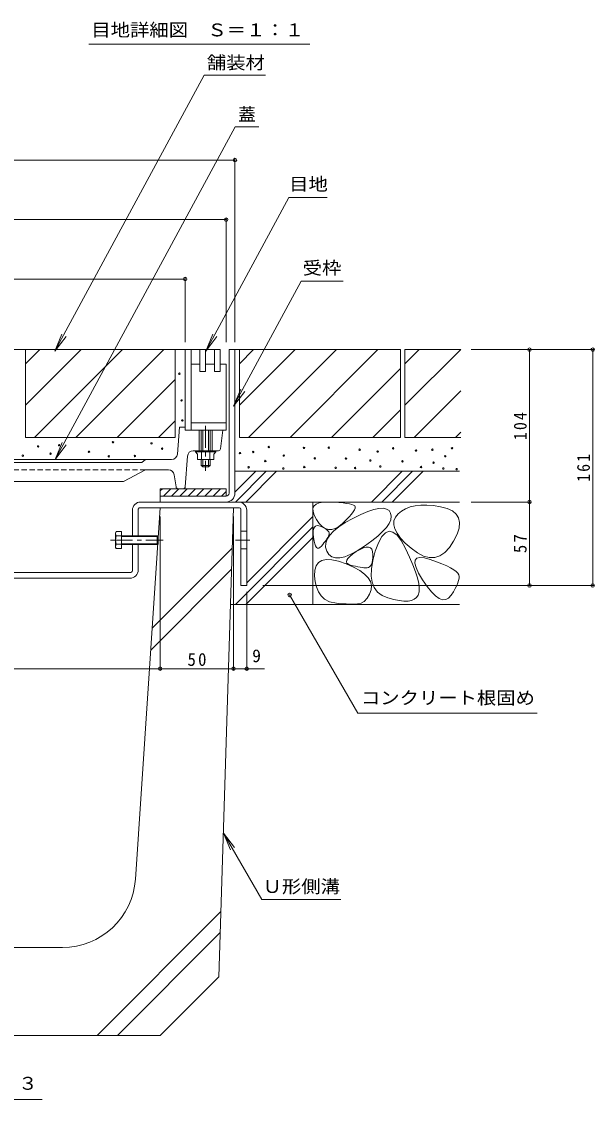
# Model space of a CAD drawing. Units: millimetres, scale not verified. Extents: x -1172 to 1153, y -824 to 816.
# Drawn here: x 749 to 1140, y -751 to -15 of the extents above; entities that cross this region are included whole.
import ezdxf
from ezdxf.enums import TextEntityAlignment as Align

# ---------------------------------------------------------------- set-up
doc = ezdxf.new("R2010")
doc.units = ezdxf.units.MM
doc.header["$LTSCALE"] = 3
doc.header["$PDMODE"] = 32
doc.header["$PDSIZE"] = 2.4
doc.linetypes.add('CHAIN1', pattern=[8, 5, -1, 1, -1])
doc.linetypes.add('DASHED1', pattern=[1.8, 1.2, -0.6])
for name, color, linetype, lineweight in [('4-1', 2, 'Continuous', 9), ('4-2', 3, 'Continuous', 9), ('4-4', 7, 'Continuous', 9), ('4-5', 7, 'Continuous', 9), ('4-8', 3, 'Continuous', 9), ('4-A', 2, 'Continuous', 9), ('4-E', 2, 'Continuous', 9), ('4-F', 6, 'Continuous', 9), ('F-5_F-5ﾚｲﾔ', 2, 'Continuous', 9)]:
    doc.layers.add(name, color=color, linetype=linetype, lineweight=lineweight)
doc.styles.add('ＭＳ ゴシック', font='')
doc.styles.get('ＭＳ ゴシック').set_extended_font_data('MS Gothic')

msp = doc.modelspace()

# ---------------------------------------------------------------- linework, layer by layer
at = {"layer": '4-1'}
for p, q in [((894.257, -238.989), (890.257, -238.989)), ((890.257, -336.989), (890.257, -238.989)), ((894.257, -336.989), (894.257, -238.989)), ((843.257, -333.989), (888.257, -333.989)), ((843.257, -333.989), (843.257, -342.989)), ((844.724, -333.989), (843.257, -335.456)), ((850.381, -333.989), (845.381, -338.989)), ((856.038, -333.989), (851.038, -338.989)), ((861.695, -333.989), (856.695, -338.989)), ((867.352, -333.989), (862.352, -338.989)), ((873.009, -333.989), (868.009, -338.989)), ((878.666, -333.989), (873.666, -338.989)), ((884.323, -333.989), (879.323, -338.989)), ((888.257, -335.711), (884.979, -338.989)), ((888.257, -333.989), (888.257, -338.989)), ((888.257, -338.989), (843.257, -338.989)), ((888.288, -342.989), (843.257, -342.989))]:
    msp.add_line(p, q, dxfattribs=at)
for radius in [2, 6]:
    msp.add_arc((888.257, -336.989), radius, 270, 0, dxfattribs=at)
at = {"layer": '4-2'}
for p, q in [((502.257, -238.989), (884.257, -238.989)), ((860.257, -293.989), (860.257, -238.989)), ((864.257, -293.989), (864.257, -238.989)), ((870.257, -253.989), (870.257, -238.989)), ((874.257, -253.989), (874.257, -238.989)), ((880.257, -253.989), (880.257, -238.989)), ((884.257, -253.989), (884.257, -238.989)), ((864.257, -248.989), (870.257, -248.989)), ((874.257, -248.989), (880.257, -248.989)), ((884.257, -248.989), (888.257, -248.989)), ((888.257, -248.989), (888.257, -288.989)), ((870.257, -253.989), (874.257, -253.989)), ((880.257, -253.989), (884.257, -253.989)), ((855.015, -310.288), (856.388, -291.989)), ((860.257, -291.989), (856.388, -291.989)), ((864.257, -288.989), (888.257, -288.989)), ((869.757, -293.989), (869.757, -307.989)), ((871.257, -293.989), (871.257, -307.989)), ((872.257, -307.989), (872.257, -293.989)), ((876.257, -307.989), (876.257, -293.989)), ((877.257, -293.989), (877.257, -307.989)), ((878.757, -293.989), (878.757, -307.989)), ((884.422, -306.675), (886.007, -293.989)), ((882.933, -307.989), (865.839, -307.989)), ((867.257, -307.989), (867.257, -308.789)), ((867.257, -308.789), (881.257, -308.789)), ((867.257, -308.789), (868.732, -310.389)), ((871.495, -308.789), (871.495, -313.989)), ((877.02, -308.789), (877.02, -313.989)), ((881.257, -308.789), (879.782, -310.389)), ((881.257, -307.989), (881.257, -308.789)), ((851.027, -313.989), (535.488, -313.989)), ((830.407, -315.989), (556.108, -315.989)), ((831.031, -315.77), (832.983, -314.208)), ((860.357, -332.596), (861.849, -311.704)), ((871.257, -313.989), (871.257, -317.989)), ((872.257, -313.989), (872.257, -318.989)), ((876.257, -318.989), (876.257, -313.989)), ((877.257, -313.989), (877.257, -317.989)), ((879.782, -310.389), (879.782, -313.989)), ((833.257, -320.989), (818.257, -328.989)), ((833.257, -320.989), (848.826, -320.989)), ((871.257, -317.989), (877.257, -317.989)), ((871.257, -317.989), (872.257, -318.989)), ((872.257, -318.989), (876.257, -318.989)), ((876.257, -318.989), (877.257, -317.989)), ((818.257, -328.989), (568.257, -328.989)), ((852.779, -324.38), (854.062, -332.717)), ((855.544, -333.989), (858.861, -333.989))]:
    msp.add_line(p, q, dxfattribs=at)
at = {"layer": '4-2', "linetype": 'CHAIN1'}
msp.add_line((874.257, -290.989), (874.257, -321.782), dxfattribs=at)
at = {"layer": '4-2', "linetype": 'DASHED1'}
msp.add_line((833.257, -320.989), (553.257, -320.989), dxfattribs=at)
at = {"layer": '4-2'}
for points in [[(860.257, -293.989), (888.257, -293.989), (888.257, -288.989)], [(868.732, -310.389), (868.732, -313.989), (879.782, -313.989)]]:
    msp.add_lwpolyline(points, dxfattribs=at)
for centre, radius, start, end in [((865.839, -311.989), 4, 90, 175.91417), ((882.933, -306.489), 1.5, 270, 352.87332), ((830.407, -314.989), 1, 270, 308.66106), ((833.608, -314.989), 1, 90, 128.66106), ((851.027, -309.989), 4, 270, 355.71117), ((848.826, -324.989), 4, 8.746, 90), ((855.544, -332.489), 1.5, 188.74637, 270), ((858.861, -332.489), 1.5, 270, 355.9142)]:
    msp.add_arc(centre, radius, start, end, dxfattribs=at)
at = {"layer": '4-4'}
for p, q in [((492.257, -109.63), (894.257, -109.63)), ((894.257, -108.73), (894.257, -233.989)), ((888.257, -150.267), (498.257, -150.267)), ((888.257, -149.367), (888.257, -233.989)), ((526.257, -190.85), (860.257, -190.85)), ((860.257, -189.95), (860.257, -233.989)), ((1139.268, -238.989), (1055.53, -238.989)), ((1095.221, -238.989), (1095.221, -342.989)), ((1138.368, -238.989), (1138.368, -399.989)), ((1096.121, -342.989), (1055.53, -342.989)), ((1095.221, -342.989), (1095.221, -399.989)), ((843.257, -457.664), (843.257, -352.989)), ((893.257, -457.664), (893.257, -352.989)), ((902.257, -457.664), (902.257, -404.283)), ((1139.268, -399.989), (913.257, -399.989)), ((902.257, -456.764), (893.257, -456.764)), ((902.257, -456.764), (914.392, -456.764))]:
    msp.add_line(p, q, dxfattribs=at)
msp.add_lwpolyline([(893.257, -456.764), (843.257, -456.764), (543.257, -456.764), (493.257, -456.764)], dxfattribs=at)
for p in [(894.257, -109.63), (888.257, -150.267), (860.257, -190.85), (1095.221, -238.989), (1138.368, -238.989), (1095.221, -342.989), (1095.221, -399.989), (1138.368, -399.989), (843.257, -456.764), (893.257, -456.764), (902.257, -456.764)]:
    msp.add_point(p, dxfattribs=at)
at = {"layer": '4-5'}
for p, q in [((771.429, -239.959), (873.211, -51.804)), ((915.135, -51.804), (873.211, -51.804)), ((771.507, -313.989), (894.377, -86.849)), ((910.601, -86.849), (894.377, -86.849)), ((874.305, -240.035), (931.085, -135.069)), ((957.086, -135.069), (931.085, -135.069)), ((893.369, -277.567), (939.485, -192.316)), ((968.083, -192.316), (939.485, -192.316)), ((771.429, -239.959), (776.213, -228.411)), ((771.429, -239.959), (779.038, -230.042)), ((874.305, -240.035), (879.088, -228.487)), ((874.305, -240.035), (881.914, -230.118)), ((893.369, -277.567), (898.153, -266.019)), ((893.369, -277.567), (900.979, -267.65)), ((771.507, -313.989), (776.291, -302.44)), ((771.507, -313.989), (779.117, -304.072)), ((931.532, -406.431), (978.133, -487.145)), ((978.133, -487.145), (1100.507, -487.145)), ((886.322, -568.907), (893.932, -578.824)), ((886.322, -568.907), (891.106, -580.456)), ((600.144, -750.715), (762.758, -750.715))]:
    msp.add_line(p, q, dxfattribs=at)
msp.add_lwpolyline([(886.322, -568.907), (912.501, -614.251), (966.576, -614.251)], dxfattribs=at)
msp.add_point((931.532, -406.431), dxfattribs=at)
at = {"layer": '4-8'}
for p, q in [((829.857, -342.989), (896.657, -342.989)), ((824.257, -365.989), (824.257, -348.589)), ((828.257, -365.989), (828.257, -347.989)), ((829.257, -346.989), (897.257, -346.989)), ((898.257, -347.989), (898.257, -399.989)), ((902.257, -348.589), (902.257, -399.989)), ((824.257, -389.989), (824.257, -371.989)), ((828.257, -389.389), (828.257, -371.989)), ((563.257, -390.989), (823.257, -390.989)), ((822.657, -394.989), (563.857, -394.989)), ((898.257, -399.989), (902.257, -399.989))]:
    msp.add_line(p, q, dxfattribs=at)
at = {"layer": '4-8', "linetype": 'DASHED1'}
for p, q in [((824.257, -365.989), (828.257, -365.989)), ((898.257, -362.989), (902.257, -362.989)), ((824.257, -371.989), (828.257, -371.989)), ((898.257, -374.989), (902.257, -374.989))]:
    msp.add_line(p, q, dxfattribs=at)
at = {"layer": '4-8', "linetype": 'CHAIN1'}
msp.add_line((894.677, -368.989), (904.51, -368.989), dxfattribs=at)
at = {"layer": '4-8'}
for centre, radius, start, end in [((829.857, -348.589), 5.6, 90.00008, 180.00008), ((896.657, -348.589), 5.6, 0.00008, 90.00008), ((829.257, -347.989), 1, 90.00008, 180.00008), ((897.257, -347.989), 1, 0.00008, 90.00008), ((822.657, -389.389), 5.6, 270, 0.00009), ((823.257, -389.989), 1, 270, 0.00009)]:
    msp.add_arc(centre, radius, start, end, dxfattribs=at)
at = {"layer": '4-A'}
for p, q in [((813.237, -363.215), (812.791, -363.989)), ((812.791, -373.989), (812.791, -363.989)), ((813.237, -363.215), (816.791, -363.215)), ((813.237, -366.102), (816.791, -366.102)), ((816.791, -363.215), (816.791, -374.762)), ((816.791, -365.989), (841.249, -365.989)), ((816.791, -366.53), (841.791, -366.53)), ((841.249, -365.989), (841.249, -371.989)), ((841.791, -366.53), (841.249, -365.989)), ((841.791, -371.447), (841.791, -366.53)), ((812.791, -373.989), (813.237, -374.762)), ((813.237, -371.876), (816.791, -371.876)), ((813.237, -374.762), (816.791, -374.762)), ((816.791, -371.447), (841.791, -371.447)), ((816.791, -371.989), (841.249, -371.989)), ((841.791, -371.447), (841.249, -371.989))]:
    msp.add_line(p, q, dxfattribs=at)
at = {"layer": '4-A', "linetype": 'CHAIN1'}
msp.add_line((809.43, -368.989), (845.324, -368.989), dxfattribs=at)
at = {"layer": '4-A'}
for centre, radius, start, end in [((816.188, -364.919), 3.408, 150.00002, 175.61575), ((815.637, -364.569), 2.848, 181.8087, 212.57556), ((822.344, -368.989), 9.553, 162.41205, 197.58797), ((816.188, -373.058), 3.408, 184.38426, 210), ((815.637, -373.409), 2.848, 147.42445, 178.19131)]:
    msp.add_arc(centre, radius, start, end, dxfattribs=at)
at = {"layer": '4-E'}
for p, q in [((751.257, -248.729), (760.997, -238.989)), ((751.257, -238.989), (751.257, -298.989)), ((751.257, -277.013), (789.282, -238.989)), ((751.257, -238.989), (853.388, -238.989)), ((757.566, -298.989), (817.566, -238.989)), ((785.713, -298.989), (845.713, -238.989)), ((853.388, -298.989), (853.388, -238.989)), ((897.257, -238.989), (894.257, -238.989)), ((897.257, -248.729), (906.997, -238.989)), ((897.257, -277.013), (935.282, -238.989)), ((897.257, -238.989), (1007.257, -238.989)), ((903.566, -298.989), (963.566, -238.989)), ((931.85, -298.989), (991.85, -238.989)), ((1007.257, -238.989), (1007.257, -298.989)), ((1010.257, -248.729), (1019.997, -238.989)), ((1010.257, -238.989), (1010.257, -298.989)), ((1010.257, -238.989), (1048.457, -238.989)), ((1010.257, -277.013), (1048.282, -238.989)), ((960.134, -298.989), (1007.257, -251.866)), ((813.86, -298.989), (853.388, -259.461)), ((1016.566, -298.989), (1048.457, -267.098)), ((988.419, -298.989), (1007.257, -280.15)), ((842.008, -298.989), (853.388, -287.609)), ((751.257, -298.989), (853.388, -298.989)), ((1010.257, -298.989), (1048.457, -298.989)), ((1044.85, -298.989), (1048.457, -295.382)), ((894.257, -321.989), (1047.457, -321.989)), ((894.257, -336.176), (908.444, -321.989)), ((894.515, -342.989), (915.515, -321.989)), ((901.586, -342.989), (922.586, -321.989)), ((987.444, -342.989), (1008.444, -321.989)), ((994.515, -342.989), (1015.515, -321.989)), ((1001.586, -342.989), (1022.586, -321.989)), ((876.657, -342.989), (1047.457, -342.989)), ((947.457, -342.989), (947.457, -412.989)), ((902.257, -398.176), (947.457, -352.976)), ((894.515, -412.989), (947.457, -360.047)), ((901.586, -412.989), (947.457, -367.118)), ((891.195, -412.989), (1047.457, -412.989))]:
    msp.add_line(p, q, dxfattribs=at)
for points in [[(897.257, -238.989), (897.257, -298.989), (1007.257, -298.989)], [(955.33, -409.386), (953.097, -406.993), (951.31, -404.19), (949.968, -400.978), (949.072, -397.356), (948.621, -393.325), (948.756, -389.49), (949.617, -386.458), (951.204, -384.228), (953.517, -382.801), (956.556, -382.176), (960.321, -382.354), (964.812, -383.334), (970.029, -385.117), (975.163, -387.352), (979.404, -389.692), (982.753, -392.134), (985.209, -394.681), (986.773, -397.33), (987.444, -400.084), (987.223, -402.94), (986.109, -405.901)], [(955.33, -409.386), (958.834, -411.01), (963.566, -412.061)], [(982.431, -410.932), (980.471, -411.981), (977.802, -412.547), (973.758, -412.749)], [(986.109, -405.901), (984.41, -408.664), (982.431, -410.932)], [(963.566, -412.061), (966.639, -412.425), (970.037, -412.587), (973.758, -412.749)]]:
    msp.add_lwpolyline(points, dxfattribs=at)
for points in [[(975.979, -345.687), (976.304, -346.354), (976.241, -347.255), (975.79, -348.39), (974.952, -349.758), (973.726, -351.36), (972.113, -353.195), (970.112, -355.264), (967.723, -357.567), (965.184, -359.642), (962.733, -361.031), (960.37, -361.732), (958.094, -361.746), (955.906, -361.073), (953.805, -359.713), (951.792, -357.666), (949.867, -354.931), (948.35, -352.052), (947.561, -349.572), (947.5, -347.489), (948.168, -345.805), (949.564, -344.519), (951.689, -343.632), (954.542, -343.142), (958.123, -343.051), (961.854, -343.187), (965.157, -343.378), (968.032, -343.624), (970.478, -343.926), (972.496, -344.283), (974.085, -344.696), (975.246, -345.163)], [(1014.429, -374.605), (1018.768, -377.772), (1022.904, -379.858), (1026.838, -380.862), (1030.569, -380.785), (1034.098, -379.626), (1037.424, -377.386), (1040.548, -374.064), (1043.469, -369.661), (1045.798, -364.968), (1047.144, -360.778), (1047.508, -357.09), (1046.889, -353.905), (1045.288, -351.222), (1042.704, -349.042), (1039.138, -347.364), (1034.589, -346.189), (1029.725, -345.457), (1025.214, -345.112), (1021.055, -345.151), (1017.249, -345.577), (1013.795, -346.387), (1010.694, -347.584), (1007.946, -349.165), (1005.549, -351.133), (1003.745, -353.389), (1002.774, -355.84), (1002.635, -358.483), (1003.329, -361.321), (1004.855, -364.351), (1007.214, -367.576), (1010.405, -370.993)], [(1000.509, -350.605), (1000.903, -352.73), (1000.548, -355.051), (999.445, -357.566), (997.593, -360.277), (994.993, -363.182), (991.644, -366.283), (987.547, -369.578), (982.701, -373.069), (977.731, -376.264), (973.26, -378.673), (969.289, -380.296), (965.817, -381.133), (962.845, -381.184), (960.372, -380.449), (958.399, -378.928), (956.925, -376.621), (956.132, -373.907), (956.202, -371.167), (957.134, -368.399), (958.929, -365.605), (961.586, -362.783), (965.106, -359.935), (969.488, -357.059), (974.733, -354.157), (980.102, -351.55), (984.858, -349.561), (989, -348.19), (992.529, -347.437), (995.444, -347.302), (997.746, -347.785), (999.434, -348.886)], [(958.365, -365.602), (958.01, -366.363), (957.571, -367.176), (957.051, -368.039), (956.447, -368.954), (955.76, -369.92), (954.991, -370.937), (954.139, -372.005), (953.204, -373.125), (952.267, -374.035), (951.407, -374.474), (950.624, -374.442), (949.919, -373.939), (949.291, -372.966), (948.74, -371.522), (948.267, -369.608), (947.871, -367.222), (947.64, -364.812), (947.658, -362.821), (947.928, -361.251), (948.448, -360.1), (949.218, -359.37), (950.239, -359.06), (951.51, -359.17), (953.032, -359.699), (954.557, -360.439), (955.837, -361.178), (956.871, -361.917), (957.66, -362.655), (958.204, -363.392), (958.503, -364.129), (958.557, -364.866)], [(1019.237, -406.46), (1019.859, -404.357), (1019.997, -401.72), (1019.649, -398.549), (1018.817, -394.844), (1017.501, -390.605), (1015.7, -385.832), (1013.415, -380.525), (1010.645, -374.684), (1007.687, -369.371), (1004.838, -365.645), (1002.095, -363.509), (999.461, -362.96), (996.935, -364), (994.518, -366.629), (992.208, -370.847), (990.006, -376.652), (988.26, -382.924), (987.32, -388.538), (987.186, -393.496), (987.857, -397.796), (989.334, -401.44), (991.617, -404.426), (994.704, -406.756), (998.597, -408.428), (1002.679, -409.574), (1006.331, -410.321), (1009.555, -410.672), (1012.349, -410.624), (1014.715, -410.18), (1016.651, -409.337), (1018.159, -408.098)], [(984.433, -387.894), (983.383, -387.893), (982.231, -387.826), (980.977, -387.692), (979.622, -387.492), (978.165, -387.224), (976.607, -386.89), (974.946, -386.489), (973.184, -386.022), (971.659, -385.44), (970.707, -384.698), (970.329, -383.794), (970.526, -382.73), (971.297, -381.504), (972.642, -380.118), (974.561, -378.57), (977.054, -376.862), (979.662, -375.326), (981.927, -374.296), (983.849, -373.771), (985.427, -373.752), (986.661, -374.239), (987.552, -375.232), (988.099, -376.73), (988.303, -378.734), (988.271, -380.852), (988.109, -382.692), (987.819, -384.254), (987.4, -385.538), (986.852, -386.544), (986.174, -387.272), (985.368, -387.722)], [(1046.98, -392.618), (1047.203, -393.761), (1047.176, -395.075), (1046.9, -396.561), (1046.374, -398.217), (1045.599, -400.045), (1044.574, -402.044), (1043.3, -404.214), (1041.776, -406.556), (1040.03, -408.517), (1038.087, -409.548), (1035.949, -409.647), (1033.615, -408.815), (1031.084, -407.053), (1028.358, -404.359), (1025.436, -400.734), (1022.318, -396.178), (1019.586, -391.566), (1017.82, -387.774), (1017.02, -384.803), (1017.187, -382.65), (1018.321, -381.318), (1020.422, -380.805), (1023.489, -381.113), (1027.522, -382.24), (1031.779, -383.747), (1035.514, -385.194), (1038.728, -386.581), (1041.421, -387.908), (1043.592, -389.175), (1045.243, -390.383), (1046.372, -391.53)]]:
    msp.add_lwpolyline(points, close=True, dxfattribs=at)
at = {"layer": '4-E', "color": 7}
for centre in [(856.296, -255.426), (857.832, -273.679), (858.343, -287.327), (759.902, -305.068), (774.231, -304.215), (794.627, -308.734), (811.006, -302.181), (837.3, -303.03), (844.546, -306.56), (906.691, -308.858), (917.354, -305.465), (941.351, -306.033), (958.296, -305.919), (979.336, -307.284), (991.618, -308.535), (1002.195, -306.374), (1017.833, -307.853), (1028.978, -307.284), (1042.398, -306.261), (749.495, -311.38), (768.431, -310.015), (808.158, -311.795), (825.96, -311.557), (897.679, -309.63), (914.966, -315.018), (927.59, -311.265), (948.743, -313.198), (970.01, -313.312), (986.728, -314.676), (1008.564, -315.245), (1029.774, -316.155), (1037.735, -311.72), (903.593, -319.311), (927.248, -320.135), (941.578, -319.112), (962.959, -319.681), (976.265, -319.794), (993.438, -318.771), (1021.244, -319.112), (1036.484, -320.135), (1045.468, -320.59)]:
    msp.add_circle(centre, 0.5, dxfattribs=at)
at = {"layer": '4-F'}
for p, q in [((826.369, -600.315), (843.257, -346.989)), ((837.781, -429.14), (892.397, -374.524)), ((836.785, -444.073), (891.947, -388.911)), ((800.16, -706.989), (884.648, -622.501)), ((814.097, -706.989), (884.198, -636.888)), ((610.035, -646.989), (776.48, -646.989)), ((843.257, -706.989), (883.257, -666.989)), ((543.257, -706.989), (843.257, -706.989))]:
    msp.add_line(p, q, dxfattribs=at)
msp.add_lwpolyline([(843.257, -346.989), (893.257, -346.989), (883.257, -666.989)], dxfattribs=at)
msp.add_arc((776.48, -596.989), 50, 270, 356.18593, dxfattribs=at)
at = {"layer": 'F-5_F-5ﾚｲﾔ', "color": 7}
msp.add_line((945.356, -30.429), (794.422, -30.429), dxfattribs=at)

# ---------------------------------------------------------------- texts
at = {"layer": '4-4', "color": 2, "style": 'ＭＳ ゴシック'}
msp.add_text('9', height=8.798, dxfattribs=at).set_placement((906.014, -454.964), align=Align.BOTTOM_LEFT)
at = {"layer": '4-4', "color": 2, "char_height": 8.798, "attachment_point": 7, "rotation": 90, "style": 'ＭＳ ゴシック'}
for s, insert in [('\\T1.27;\\W0.9;104', (1093.421, -300.739)), ('\\T1.27;\\W0.9;161', (1136.568, -329.239)), ('\\T1.27;\\W0.95;57', (1093.421, -377.864))]:
    msp.add_mtext(s, dxfattribs=dict(at, insert=insert))
at = {"layer": '4-4', "color": 2, "insert": (861.882, -454.964), "char_height": 8.798, "attachment_point": 7, "style": 'ＭＳ ゴシック'}
msp.add_mtext('\\T1.27;\\W0.95;50', dxfattribs=at)
at = {"layer": '4-5', "color": 2, "style": 'ＭＳ ゴシック', "width": 1.1}
for s, p in [('舗装材', (875.059, -50.128)), ('目地', (931.224, -133.061)), ('受枠', (940.488, -190.308)), ('コンクリート根固め', (980.17, -483.672)), ('Ｕ形側溝', (913.108, -612.399)), ('Ｂ－Ｂ断面図\u3000Ｓ＝１：３', (601.213, -746.759))]:
    msp.add_text(s, height=8.798, dxfattribs=at).set_placement(p, align=Align.BOTTOM_LEFT)
at = {"layer": '4-5', "color": 2, "style": 'ＭＳ ゴシック'}
msp.add_text('蓋', height=8.798, dxfattribs=at).set_placement((896.426, -85.457), align=Align.BOTTOM_LEFT)
at = {"layer": 'F-5_F-5ﾚｲﾔ', "style": 'ＭＳ ゴシック', "width": 1.1}
msp.add_text('目地詳細図\u3000Ｓ＝１：１', height=8.798, dxfattribs=at).set_placement((796.232, -27.849), align=Align.BOTTOM_LEFT)

doc.saveas('drawing.dxf')
